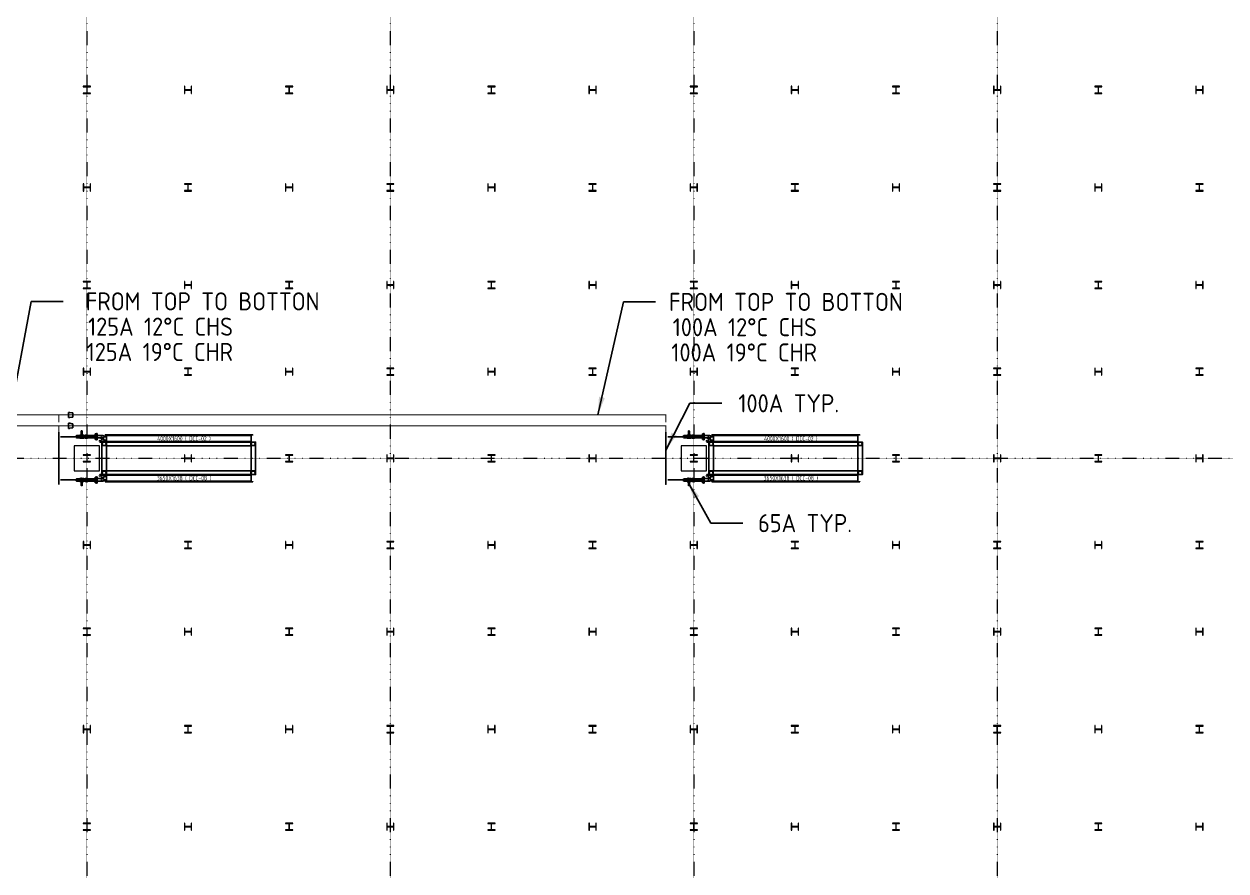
# Model space of a CAD drawing. Extents: x -32000 to 363140, y -29000 to 144266.
# Drawn here: x 66661 to 99933, y 18575 to 42024 of the extents above; entities that cross this region are included whole.
import ezdxf
from ezdxf.enums import TextEntityAlignment as Align

# ---------------------------------------------------------------- set-up
doc = ezdxf.new("R2010")
doc.units = 0
doc.header["$LTSCALE"] = 10
doc.linetypes.add('H12PL25$0$JJP_三點線', pattern=[0.9, 0.3, -0.15, 0, -0.15, 0, -0.15, 0, -0.15])
doc.linetypes.add('XFM1P20-200k$0$CENTER', pattern=[2, 1.25, -0.25, 0.25, -0.25])
for name, color, linetype in [('H12PL25$0$S-COL', 252, 'Continuous'), ('H12PL25$0$S-GRID', 252, 'Continuous'), ('XFM1P20-200k$0$$0$M-PIPE-TEXT', 3, 'Continuous'), ('XFM1P20-200k$0$$0$M-PIPE-TEXT-ARROR', 91, 'Continuous'), ('XFM1P20-200k$0$M-PIPE-CHWR20', 110, 'Continuous'), ('XFM1P20-200k$0$M-PIPE-CHWR20_CL', 111, 'XFM1P20-200k$0$CENTER'), ('XFM1P20-200k$0$M-PIPE-CHWS12', 130, 'Continuous'), ('XFM1Q20-200k$0$12P7-M-SUP-DCC-L1', 7, 'Continuous'), ('XFM1Q20-200k$0$C-CDCC', 22, 'Continuous')]:
    doc.layers.add(name, color=color, linetype=linetype)
doc.styles.add('XFM1P20-200k$0$$0$aa-txt', font='isocp.shx', dxfattribs={"bigfont": 'chineset.shx'})
doc.styles.add('XFM1Q20-200k$0$aa-txt', font='isocp.shx', dxfattribs={"bigfont": 'chineset.shx'})
doc.dimstyles.new('XFM1P20-200k$0$$0$adim-200', dxfattribs={"dimscale": 200, "dimtxt": 0.3, "dimasz": 2.5, "dimexe": 0.1, "dimexo": 0.5, "dimgap": 0.15, "dimtad": 0, "dimdec": 4, "dimzin": 3, "dimdsep": 46, "dimtxsty": 'XFM1P20-200k$0$$0$aa-txt', "dimcen": 2.5, "dimclrd": 256, "dimclre": 256, "dimclrt": 256, "dimadec": 0, "dimazin": 0, "dimtfac": 1, "dimtdec": 4, "dimtmove": 0, "dimatfit": 3, "dimfxl": 1, "dimtolj": 1, "dimtzin": 0, "dimarcsym": 0})

# ---------------------------------------------------------------- blocks, each defined once
blk = doc.blocks.new('H12PL25')
at = {"layer": 'H12PL25$0$S-COL', "lineweight": 0, "flags": 128}
for points in [[(68500, 40100), (68500, 40112), (68417, 40112, -0.41421356), (68404, 40125), (68404, 40275, -0.41421356), (68417, 40288), (68500, 40288), (68500, 40300), (68300, 40300), (68300, 40288), (68383, 40288, -0.41421356), (68396, 40275), (68396, 40125, -0.41421356), (68383, 40112), (68300, 40112), (68300, 40100)], [(71300, 40300), (71288, 40300), (71288, 40217, -0.41421356), (71275, 40204), (71125, 40204, -0.41421356), (71112, 40217), (71112, 40300), (71100, 40300), (71100, 40100), (71112, 40100), (71112, 40183, -0.41421356), (71125, 40196), (71275, 40196, -0.41421356), (71288, 40183), (71288, 40100), (71300, 40100)], [(74100, 40100), (74100, 40112), (74017, 40112, -0.41421356), (74004, 40125), (74004, 40275, -0.41421356), (74017, 40288), (74100, 40288), (74100, 40300), (73900, 40300), (73900, 40288), (73983, 40288, -0.41421356), (73996, 40275), (73996, 40125, -0.41421356), (73983, 40112), (73900, 40112), (73900, 40100)], [(76900, 40300), (76888, 40300), (76888, 40217, -0.41421356), (76875, 40204), (76725, 40204, -0.41421356), (76712, 40217), (76712, 40300), (76700, 40300), (76700, 40100), (76712, 40100), (76712, 40183, -0.41421356), (76725, 40196), (76875, 40196, -0.41421356), (76888, 40183), (76888, 40100), (76900, 40100)], [(79700, 40100), (79700, 40112), (79617, 40112, -0.41421356), (79604, 40125), (79604, 40275, -0.41421356), (79617, 40288), (79700, 40288), (79700, 40300), (79500, 40300), (79500, 40288), (79583, 40288, -0.41421356), (79596, 40275), (79596, 40125, -0.41421356), (79583, 40112), (79500, 40112), (79500, 40100)], [(82500, 40300), (82488, 40300), (82488, 40217, -0.41421356), (82475, 40204), (82325, 40204, -0.41421356), (82312, 40217), (82312, 40300), (82300, 40300), (82300, 40100), (82312, 40100), (82312, 40183, -0.41421356), (82325, 40196), (82475, 40196, -0.41421356), (82488, 40183), (82488, 40100), (82500, 40100)], [(85300, 40100), (85300, 40112), (85217, 40112, -0.41421356), (85204, 40125), (85204, 40275, -0.41421356), (85217, 40288), (85300, 40288), (85300, 40300), (85100, 40300), (85100, 40288), (85183, 40288, -0.41421356), (85196, 40275), (85196, 40125, -0.41421356), (85183, 40112), (85100, 40112), (85100, 40100)], [(88100, 40300), (88088, 40300), (88088, 40217, -0.41421356), (88075, 40204), (87925, 40204, -0.41421356), (87912, 40217), (87912, 40300), (87900, 40300), (87900, 40100), (87912, 40100), (87912, 40183, -0.41421356), (87925, 40196), (88075, 40196, -0.41421356), (88088, 40183), (88088, 40100), (88100, 40100)], [(90900, 40100), (90900, 40112), (90817, 40112, -0.41421356), (90804, 40125), (90804, 40275, -0.41421356), (90817, 40288), (90900, 40288), (90900, 40300), (90700, 40300), (90700, 40288), (90783, 40288, -0.41421356), (90796, 40275), (90796, 40125, -0.41421356), (90783, 40112), (90700, 40112), (90700, 40100)], [(93700, 40300), (93688, 40300), (93688, 40217, -0.41421356), (93675, 40204), (93525, 40204, -0.41421356), (93512, 40217), (93512, 40300), (93500, 40300), (93500, 40100), (93512, 40100), (93512, 40183, -0.41421356), (93525, 40196), (93675, 40196, -0.41421356), (93688, 40183), (93688, 40100), (93700, 40100)], [(96500, 40100), (96500, 40112), (96417, 40112, -0.41421356), (96404, 40125), (96404, 40275, -0.41421356), (96417, 40288), (96500, 40288), (96500, 40300), (96300, 40300), (96300, 40288), (96383, 40288, -0.41421356), (96396, 40275), (96396, 40125, -0.41421356), (96383, 40112), (96300, 40112), (96300, 40100)], [(99300, 40300), (99288, 40300), (99288, 40217, -0.41421356), (99275, 40204), (99125, 40204, -0.41421356), (99112, 40217), (99112, 40300), (99100, 40300), (99100, 40100), (99112, 40100), (99112, 40183, -0.41421356), (99125, 40196), (99275, 40196, -0.41421356), (99288, 40183), (99288, 40100), (99300, 40100)], [(68500, 37600), (68488, 37600), (68488, 37517, -0.41421356), (68475, 37504), (68325, 37504, -0.41421356), (68312, 37517), (68312, 37600), (68300, 37600), (68300, 37400), (68312, 37400), (68312, 37483, -0.41421356), (68325, 37496), (68475, 37496, -0.41421356), (68488, 37483), (68488, 37400), (68500, 37400)], [(71300, 37400), (71300, 37412), (71217, 37412, -0.41421356), (71204, 37425), (71204, 37575, -0.41421356), (71217, 37588), (71300, 37588), (71300, 37600), (71100, 37600), (71100, 37588), (71183, 37588, -0.41421356), (71196, 37575), (71196, 37425, -0.41421356), (71183, 37412), (71100, 37412), (71100, 37400)], [(74100, 37600), (74088, 37600), (74088, 37517, -0.41421356), (74075, 37504), (73925, 37504, -0.41421356), (73912, 37517), (73912, 37600), (73900, 37600), (73900, 37400), (73912, 37400), (73912, 37483, -0.41421356), (73925, 37496), (74075, 37496, -0.41421356), (74088, 37483), (74088, 37400), (74100, 37400)], [(76900, 37400), (76900, 37412), (76817, 37412, -0.41421356), (76804, 37425), (76804, 37575, -0.41421356), (76817, 37588), (76900, 37588), (76900, 37600), (76700, 37600), (76700, 37588), (76783, 37588, -0.41421356), (76796, 37575), (76796, 37425, -0.41421356), (76783, 37412), (76700, 37412), (76700, 37400)], [(79700, 37600), (79688, 37600), (79688, 37517, -0.41421356), (79675, 37504), (79525, 37504, -0.41421356), (79512, 37517), (79512, 37600), (79500, 37600), (79500, 37400), (79512, 37400), (79512, 37483, -0.41421356), (79525, 37496), (79675, 37496, -0.41421356), (79688, 37483), (79688, 37400), (79700, 37400)], [(82500, 37400), (82500, 37412), (82417, 37412, -0.41421356), (82404, 37425), (82404, 37575, -0.41421356), (82417, 37588), (82500, 37588), (82500, 37600), (82300, 37600), (82300, 37588), (82383, 37588, -0.41421356), (82396, 37575), (82396, 37425, -0.41421356), (82383, 37412), (82300, 37412), (82300, 37400)], [(85300, 37600), (85288, 37600), (85288, 37517, -0.41421356), (85275, 37504), (85125, 37504, -0.41421356), (85112, 37517), (85112, 37600), (85100, 37600), (85100, 37400), (85112, 37400), (85112, 37483, -0.41421356), (85125, 37496), (85275, 37496, -0.41421356), (85288, 37483), (85288, 37400), (85300, 37400)], [(88100, 37400), (88100, 37412), (88017, 37412, -0.41421356), (88004, 37425), (88004, 37575, -0.41421356), (88017, 37588), (88100, 37588), (88100, 37600), (87900, 37600), (87900, 37588), (87983, 37588, -0.41421356), (87996, 37575), (87996, 37425, -0.41421356), (87983, 37412), (87900, 37412), (87900, 37400)], [(90900, 37600), (90888, 37600), (90888, 37517, -0.41421356), (90875, 37504), (90725, 37504, -0.41421356), (90712, 37517), (90712, 37600), (90700, 37600), (90700, 37400), (90712, 37400), (90712, 37483, -0.41421356), (90725, 37496), (90875, 37496, -0.41421356), (90888, 37483), (90888, 37400), (90900, 37400)], [(93700, 37400), (93700, 37412), (93617, 37412, -0.41421356), (93604, 37425), (93604, 37575, -0.41421356), (93617, 37588), (93700, 37588), (93700, 37600), (93500, 37600), (93500, 37588), (93583, 37588, -0.41421356), (93596, 37575), (93596, 37425, -0.41421356), (93583, 37412), (93500, 37412), (93500, 37400)], [(96500, 37600), (96488, 37600), (96488, 37517, -0.41421356), (96475, 37504), (96325, 37504, -0.41421356), (96312, 37517), (96312, 37600), (96300, 37600), (96300, 37400), (96312, 37400), (96312, 37483, -0.41421356), (96325, 37496), (96475, 37496, -0.41421356), (96488, 37483), (96488, 37400), (96500, 37400)], [(99300, 37400), (99300, 37412), (99217, 37412, -0.41421356), (99204, 37425), (99204, 37575, -0.41421356), (99217, 37588), (99300, 37588), (99300, 37600), (99100, 37600), (99100, 37588), (99183, 37588, -0.41421356), (99196, 37575), (99196, 37425, -0.41421356), (99183, 37412), (99100, 37412), (99100, 37400)], [(68500, 34700), (68500, 34712), (68417, 34712, -0.41421356), (68404, 34725), (68404, 34875, -0.41421356), (68417, 34888), (68500, 34888), (68500, 34900), (68300, 34900), (68300, 34888), (68383, 34888, -0.41421356), (68396, 34875), (68396, 34725, -0.41421356), (68383, 34712), (68300, 34712), (68300, 34700)], [(71300, 34900), (71288, 34900), (71288, 34817, -0.41421356), (71275, 34804), (71125, 34804, -0.41421356), (71112, 34817), (71112, 34900), (71100, 34900), (71100, 34700), (71112, 34700), (71112, 34783, -0.41421356), (71125, 34796), (71275, 34796, -0.41421356), (71288, 34783), (71288, 34700), (71300, 34700)], [(74100, 34700), (74100, 34712), (74017, 34712, -0.41421356), (74004, 34725), (74004, 34875, -0.41421356), (74017, 34888), (74100, 34888), (74100, 34900), (73900, 34900), (73900, 34888), (73983, 34888, -0.41421356), (73996, 34875), (73996, 34725, -0.41421356), (73983, 34712), (73900, 34712), (73900, 34700)], [(76900, 34900), (76888, 34900), (76888, 34817, -0.41421356), (76875, 34804), (76725, 34804, -0.41421356), (76712, 34817), (76712, 34900), (76700, 34900), (76700, 34700), (76712, 34700), (76712, 34783, -0.41421356), (76725, 34796), (76875, 34796, -0.41421356), (76888, 34783), (76888, 34700), (76900, 34700)], [(79700, 34700), (79700, 34712), (79617, 34712, -0.41421356), (79604, 34725), (79604, 34875, -0.41421356), (79617, 34888), (79700, 34888), (79700, 34900), (79500, 34900), (79500, 34888), (79583, 34888, -0.41421356), (79596, 34875), (79596, 34725, -0.41421356), (79583, 34712), (79500, 34712), (79500, 34700)], [(82500, 34900), (82488, 34900), (82488, 34817, -0.41421356), (82475, 34804), (82325, 34804, -0.41421356), (82312, 34817), (82312, 34900), (82300, 34900), (82300, 34700), (82312, 34700), (82312, 34783, -0.41421356), (82325, 34796), (82475, 34796, -0.41421356), (82488, 34783), (82488, 34700), (82500, 34700)], [(85300, 34700), (85300, 34712), (85217, 34712, -0.41421356), (85204, 34725), (85204, 34875, -0.41421356), (85217, 34888), (85300, 34888), (85300, 34900), (85100, 34900), (85100, 34888), (85183, 34888, -0.41421356), (85196, 34875), (85196, 34725, -0.41421356), (85183, 34712), (85100, 34712), (85100, 34700)], [(88100, 34900), (88088, 34900), (88088, 34817, -0.41421356), (88075, 34804), (87925, 34804, -0.41421356), (87912, 34817), (87912, 34900), (87900, 34900), (87900, 34700), (87912, 34700), (87912, 34783, -0.41421356), (87925, 34796), (88075, 34796, -0.41421356), (88088, 34783), (88088, 34700), (88100, 34700)], [(90900, 34700), (90900, 34712), (90817, 34712, -0.41421356), (90804, 34725), (90804, 34875, -0.41421356), (90817, 34888), (90900, 34888), (90900, 34900), (90700, 34900), (90700, 34888), (90783, 34888, -0.41421356), (90796, 34875), (90796, 34725, -0.41421356), (90783, 34712), (90700, 34712), (90700, 34700)], [(93700, 34900), (93688, 34900), (93688, 34817, -0.41421356), (93675, 34804), (93525, 34804, -0.41421356), (93512, 34817), (93512, 34900), (93500, 34900), (93500, 34700), (93512, 34700), (93512, 34783, -0.41421356), (93525, 34796), (93675, 34796, -0.41421356), (93688, 34783), (93688, 34700), (93700, 34700)], [(96500, 34700), (96500, 34712), (96417, 34712, -0.41421356), (96404, 34725), (96404, 34875, -0.41421356), (96417, 34888), (96500, 34888), (96500, 34900), (96300, 34900), (96300, 34888), (96383, 34888, -0.41421356), (96396, 34875), (96396, 34725, -0.41421356), (96383, 34712), (96300, 34712), (96300, 34700)], [(99300, 34900), (99288, 34900), (99288, 34817, -0.41421356), (99275, 34804), (99125, 34804, -0.41421356), (99112, 34817), (99112, 34900), (99100, 34900), (99100, 34700), (99112, 34700), (99112, 34783, -0.41421356), (99125, 34796), (99275, 34796, -0.41421356), (99288, 34783), (99288, 34700), (99300, 34700)], [(68500, 32500), (68488, 32500), (68488, 32417, -0.41421356), (68475, 32404), (68325, 32404, -0.41421356), (68312, 32417), (68312, 32500), (68300, 32500), (68300, 32300), (68312, 32300), (68312, 32383, -0.41421356), (68325, 32396), (68475, 32396, -0.41421356), (68488, 32383), (68488, 32300), (68500, 32300)], [(71300, 32300), (71300, 32312), (71217, 32312, -0.41421356), (71204, 32325), (71204, 32475, -0.41421356), (71217, 32488), (71300, 32488), (71300, 32500), (71100, 32500), (71100, 32488), (71183, 32488, -0.41421356), (71196, 32475), (71196, 32325, -0.41421356), (71183, 32312), (71100, 32312), (71100, 32300)], [(74100, 32500), (74088, 32500), (74088, 32417, -0.41421356), (74075, 32404), (73925, 32404, -0.41421356), (73912, 32417), (73912, 32500), (73900, 32500), (73900, 32300), (73912, 32300), (73912, 32383, -0.41421356), (73925, 32396), (74075, 32396, -0.41421356), (74088, 32383), (74088, 32300), (74100, 32300)], [(76900, 32300), (76900, 32312), (76817, 32312, -0.41421356), (76804, 32325), (76804, 32475, -0.41421356), (76817, 32488), (76900, 32488), (76900, 32500), (76700, 32500), (76700, 32488), (76783, 32488, -0.41421356), (76796, 32475), (76796, 32325, -0.41421356), (76783, 32312), (76700, 32312), (76700, 32300)], [(79700, 32500), (79688, 32500), (79688, 32417, -0.41421356), (79675, 32404), (79525, 32404, -0.41421356), (79512, 32417), (79512, 32500), (79500, 32500), (79500, 32300), (79512, 32300), (79512, 32383, -0.41421356), (79525, 32396), (79675, 32396, -0.41421356), (79688, 32383), (79688, 32300), (79700, 32300)], [(82500, 32300), (82500, 32312), (82417, 32312, -0.41421356), (82404, 32325), (82404, 32475, -0.41421356), (82417, 32488), (82500, 32488), (82500, 32500), (82300, 32500), (82300, 32488), (82383, 32488, -0.41421356), (82396, 32475), (82396, 32325, -0.41421356), (82383, 32312), (82300, 32312), (82300, 32300)], [(85300, 32500), (85288, 32500), (85288, 32417, -0.41421356), (85275, 32404), (85125, 32404, -0.41421356), (85112, 32417), (85112, 32500), (85100, 32500), (85100, 32300), (85112, 32300), (85112, 32383, -0.41421356), (85125, 32396), (85275, 32396, -0.41421356), (85288, 32383), (85288, 32300), (85300, 32300)], [(88100, 32300), (88100, 32312), (88017, 32312, -0.41421356), (88004, 32325), (88004, 32475, -0.41421356), (88017, 32488), (88100, 32488), (88100, 32500), (87900, 32500), (87900, 32488), (87983, 32488, -0.41421356), (87996, 32475), (87996, 32325, -0.41421356), (87983, 32312), (87900, 32312), (87900, 32300)], [(90900, 32500), (90888, 32500), (90888, 32417, -0.41421356), (90875, 32404), (90725, 32404, -0.41421356), (90712, 32417), (90712, 32500), (90700, 32500), (90700, 32300), (90712, 32300), (90712, 32383, -0.41421356), (90725, 32396), (90875, 32396, -0.41421356), (90888, 32383), (90888, 32300), (90900, 32300)], [(93700, 32300), (93700, 32312), (93617, 32312, -0.41421356), (93604, 32325), (93604, 32475, -0.41421356), (93617, 32488), (93700, 32488), (93700, 32500), (93500, 32500), (93500, 32488), (93583, 32488, -0.41421356), (93596, 32475), (93596, 32325, -0.41421356), (93583, 32312), (93500, 32312), (93500, 32300)], [(96500, 32500), (96488, 32500), (96488, 32417, -0.41421356), (96475, 32404), (96325, 32404, -0.41421356), (96312, 32417), (96312, 32500), (96300, 32500), (96300, 32300), (96312, 32300), (96312, 32383, -0.41421356), (96325, 32396), (96475, 32396, -0.41421356), (96488, 32383), (96488, 32300), (96500, 32300)], [(99300, 32300), (99300, 32312), (99217, 32312, -0.41421356), (99204, 32325), (99204, 32475, -0.41421356), (99217, 32488), (99300, 32488), (99300, 32500), (99100, 32500), (99100, 32488), (99183, 32488, -0.41421356), (99196, 32475), (99196, 32325, -0.41421356), (99183, 32312), (99100, 32312), (99100, 32300)], [(68500, 29900), (68500, 29912), (68417, 29912, -0.41421356), (68404, 29925), (68404, 30075, -0.41421356), (68417, 30088), (68500, 30088), (68500, 30100), (68300, 30100), (68300, 30088), (68383, 30088, -0.41421356), (68396, 30075), (68396, 29925, -0.41421356), (68383, 29912), (68300, 29912), (68300, 29900)], [(71300, 30100), (71288, 30100), (71288, 30017, -0.41421356), (71275, 30004), (71125, 30004, -0.41421356), (71112, 30017), (71112, 30100), (71100, 30100), (71100, 29900), (71112, 29900), (71112, 29983, -0.41421356), (71125, 29996), (71275, 29996, -0.41421356), (71288, 29983), (71288, 29900), (71300, 29900)], [(74100, 29900), (74100, 29912), (74017, 29912, -0.41421356), (74004, 29925), (74004, 30075, -0.41421356), (74017, 30088), (74100, 30088), (74100, 30100), (73900, 30100), (73900, 30088), (73983, 30088, -0.41421356), (73996, 30075), (73996, 29925, -0.41421356), (73983, 29912), (73900, 29912), (73900, 29900)], [(76900, 30100), (76888, 30100), (76888, 30017, -0.41421356), (76875, 30004), (76725, 30004, -0.41421356), (76712, 30017), (76712, 30100), (76700, 30100), (76700, 29900), (76712, 29900), (76712, 29983, -0.41421356), (76725, 29996), (76875, 29996, -0.41421356), (76888, 29983), (76888, 29900), (76900, 29900)], [(79700, 29900), (79700, 29912), (79617, 29912, -0.41421356), (79604, 29925), (79604, 30075, -0.41421356), (79617, 30088), (79700, 30088), (79700, 30100), (79500, 30100), (79500, 30088), (79583, 30088, -0.41421356), (79596, 30075), (79596, 29925, -0.41421356), (79583, 29912), (79500, 29912), (79500, 29900)], [(82500, 30100), (82488, 30100), (82488, 30017, -0.41421356), (82475, 30004), (82325, 30004, -0.41421356), (82312, 30017), (82312, 30100), (82300, 30100), (82300, 29900), (82312, 29900), (82312, 29983, -0.41421356), (82325, 29996), (82475, 29996, -0.41421356), (82488, 29983), (82488, 29900), (82500, 29900)], [(85300, 29900), (85300, 29912), (85217, 29912, -0.41421356), (85204, 29925), (85204, 30075, -0.41421356), (85217, 30088), (85300, 30088), (85300, 30100), (85100, 30100), (85100, 30088), (85183, 30088, -0.41421356), (85196, 30075), (85196, 29925, -0.41421356), (85183, 29912), (85100, 29912), (85100, 29900)], [(88100, 30100), (88088, 30100), (88088, 30017, -0.41421356), (88075, 30004), (87925, 30004, -0.41421356), (87912, 30017), (87912, 30100), (87900, 30100), (87900, 29900), (87912, 29900), (87912, 29983, -0.41421356), (87925, 29996), (88075, 29996, -0.41421356), (88088, 29983), (88088, 29900), (88100, 29900)], [(90900, 29900), (90900, 29912), (90817, 29912, -0.41421356), (90804, 29925), (90804, 30075, -0.41421356), (90817, 30088), (90900, 30088), (90900, 30100), (90700, 30100), (90700, 30088), (90783, 30088, -0.41421356), (90796, 30075), (90796, 29925, -0.41421356), (90783, 29912), (90700, 29912), (90700, 29900)], [(93700, 30100), (93688, 30100), (93688, 30017, -0.41421356), (93675, 30004), (93525, 30004, -0.41421356), (93512, 30017), (93512, 30100), (93500, 30100), (93500, 29900), (93512, 29900), (93512, 29983, -0.41421356), (93525, 29996), (93675, 29996, -0.41421356), (93688, 29983), (93688, 29900), (93700, 29900)], [(96500, 29900), (96500, 29912), (96417, 29912, -0.41421356), (96404, 29925), (96404, 30075, -0.41421356), (96417, 30088), (96500, 30088), (96500, 30100), (96300, 30100), (96300, 30088), (96383, 30088, -0.41421356), (96396, 30075), (96396, 29925, -0.41421356), (96383, 29912), (96300, 29912), (96300, 29900)], [(99300, 30100), (99288, 30100), (99288, 30017, -0.41421356), (99275, 30004), (99125, 30004, -0.41421356), (99112, 30017), (99112, 30100), (99100, 30100), (99100, 29900), (99112, 29900), (99112, 29983, -0.41421356), (99125, 29996), (99275, 29996, -0.41421356), (99288, 29983), (99288, 29900), (99300, 29900)], [(68500, 27700), (68488, 27700), (68488, 27617, -0.41421356), (68475, 27604), (68325, 27604, -0.41421356), (68312, 27617), (68312, 27700), (68300, 27700), (68300, 27500), (68312, 27500), (68312, 27583, -0.41421356), (68325, 27596), (68475, 27596, -0.41421356), (68488, 27583), (68488, 27500), (68500, 27500)], [(71300, 27500), (71300, 27512), (71217, 27512, -0.41421356), (71204, 27525), (71204, 27675, -0.41421356), (71217, 27688), (71300, 27688), (71300, 27700), (71100, 27700), (71100, 27688), (71183, 27688, -0.41421356), (71196, 27675), (71196, 27525, -0.41421356), (71183, 27512), (71100, 27512), (71100, 27500)], [(74100, 27700), (74088, 27700), (74088, 27617, -0.41421356), (74075, 27604), (73925, 27604, -0.41421356), (73912, 27617), (73912, 27700), (73900, 27700), (73900, 27500), (73912, 27500), (73912, 27583, -0.41421356), (73925, 27596), (74075, 27596, -0.41421356), (74088, 27583), (74088, 27500), (74100, 27500)], [(76900, 27500), (76900, 27512), (76817, 27512, -0.41421356), (76804, 27525), (76804, 27675, -0.41421356), (76817, 27688), (76900, 27688), (76900, 27700), (76700, 27700), (76700, 27688), (76783, 27688, -0.41421356), (76796, 27675), (76796, 27525, -0.41421356), (76783, 27512), (76700, 27512), (76700, 27500)], [(79700, 27700), (79688, 27700), (79688, 27617, -0.41421356), (79675, 27604), (79525, 27604, -0.41421356), (79512, 27617), (79512, 27700), (79500, 27700), (79500, 27500), (79512, 27500), (79512, 27583, -0.41421356), (79525, 27596), (79675, 27596, -0.41421356), (79688, 27583), (79688, 27500), (79700, 27500)], [(82500, 27500), (82500, 27512), (82417, 27512, -0.41421356), (82404, 27525), (82404, 27675, -0.41421356), (82417, 27688), (82500, 27688), (82500, 27700), (82300, 27700), (82300, 27688), (82383, 27688, -0.41421356), (82396, 27675), (82396, 27525, -0.41421356), (82383, 27512), (82300, 27512), (82300, 27500)], [(85300, 27700), (85288, 27700), (85288, 27617, -0.41421356), (85275, 27604), (85125, 27604, -0.41421356), (85112, 27617), (85112, 27700), (85100, 27700), (85100, 27500), (85112, 27500), (85112, 27583, -0.41421356), (85125, 27596), (85275, 27596, -0.41421356), (85288, 27583), (85288, 27500), (85300, 27500)], [(88100, 27500), (88100, 27512), (88017, 27512, -0.41421356), (88004, 27525), (88004, 27675, -0.41421356), (88017, 27688), (88100, 27688), (88100, 27700), (87900, 27700), (87900, 27688), (87983, 27688, -0.41421356), (87996, 27675), (87996, 27525, -0.41421356), (87983, 27512), (87900, 27512), (87900, 27500)], [(90900, 27700), (90888, 27700), (90888, 27617, -0.41421356), (90875, 27604), (90725, 27604, -0.41421356), (90712, 27617), (90712, 27700), (90700, 27700), (90700, 27500), (90712, 27500), (90712, 27583, -0.41421356), (90725, 27596), (90875, 27596, -0.41421356), (90888, 27583), (90888, 27500), (90900, 27500)], [(93700, 27500), (93700, 27512), (93617, 27512, -0.41421356), (93604, 27525), (93604, 27675, -0.41421356), (93617, 27688), (93700, 27688), (93700, 27700), (93500, 27700), (93500, 27688), (93583, 27688, -0.41421356), (93596, 27675), (93596, 27525, -0.41421356), (93583, 27512), (93500, 27512), (93500, 27500)], [(96500, 27700), (96488, 27700), (96488, 27617, -0.41421356), (96475, 27604), (96325, 27604, -0.41421356), (96312, 27617), (96312, 27700), (96300, 27700), (96300, 27500), (96312, 27500), (96312, 27583, -0.41421356), (96325, 27596), (96475, 27596, -0.41421356), (96488, 27583), (96488, 27500), (96500, 27500)], [(99300, 27500), (99300, 27512), (99217, 27512, -0.41421356), (99204, 27525), (99204, 27675, -0.41421356), (99217, 27688), (99300, 27688), (99300, 27700), (99100, 27700), (99100, 27688), (99183, 27688, -0.41421356), (99196, 27675), (99196, 27525, -0.41421356), (99183, 27512), (99100, 27512), (99100, 27500)], [(68500, 25100), (68500, 25112), (68417, 25112, -0.41421356), (68404, 25125), (68404, 25275, -0.41421356), (68417, 25288), (68500, 25288), (68500, 25300), (68300, 25300), (68300, 25288), (68383, 25288, -0.41421356), (68396, 25275), (68396, 25125, -0.41421356), (68383, 25112), (68300, 25112), (68300, 25100)], [(71300, 25300), (71288, 25300), (71288, 25217, -0.41421356), (71275, 25204), (71125, 25204, -0.41421356), (71112, 25217), (71112, 25300), (71100, 25300), (71100, 25100), (71112, 25100), (71112, 25183, -0.41421356), (71125, 25196), (71275, 25196, -0.41421356), (71288, 25183), (71288, 25100), (71300, 25100)], [(74100, 25100), (74100, 25112), (74017, 25112, -0.41421356), (74004, 25125), (74004, 25275, -0.41421356), (74017, 25288), (74100, 25288), (74100, 25300), (73900, 25300), (73900, 25288), (73983, 25288, -0.41421356), (73996, 25275), (73996, 25125, -0.41421356), (73983, 25112), (73900, 25112), (73900, 25100)], [(76900, 25300), (76888, 25300), (76888, 25217, -0.41421356), (76875, 25204), (76725, 25204, -0.41421356), (76712, 25217), (76712, 25300), (76700, 25300), (76700, 25100), (76712, 25100), (76712, 25183, -0.41421356), (76725, 25196), (76875, 25196, -0.41421356), (76888, 25183), (76888, 25100), (76900, 25100)], [(79700, 25100), (79700, 25112), (79617, 25112, -0.41421356), (79604, 25125), (79604, 25275, -0.41421356), (79617, 25288), (79700, 25288), (79700, 25300), (79500, 25300), (79500, 25288), (79583, 25288, -0.41421356), (79596, 25275), (79596, 25125, -0.41421356), (79583, 25112), (79500, 25112), (79500, 25100)], [(82500, 25300), (82488, 25300), (82488, 25217, -0.41421356), (82475, 25204), (82325, 25204, -0.41421356), (82312, 25217), (82312, 25300), (82300, 25300), (82300, 25100), (82312, 25100), (82312, 25183, -0.41421356), (82325, 25196), (82475, 25196, -0.41421356), (82488, 25183), (82488, 25100), (82500, 25100)], [(85300, 25100), (85300, 25112), (85217, 25112, -0.41421356), (85204, 25125), (85204, 25275, -0.41421356), (85217, 25288), (85300, 25288), (85300, 25300), (85100, 25300), (85100, 25288), (85183, 25288, -0.41421356), (85196, 25275), (85196, 25125, -0.41421356), (85183, 25112), (85100, 25112), (85100, 25100)], [(88100, 25300), (88088, 25300), (88088, 25217, -0.41421356), (88075, 25204), (87925, 25204, -0.41421356), (87912, 25217), (87912, 25300), (87900, 25300), (87900, 25100), (87912, 25100), (87912, 25183, -0.41421356), (87925, 25196), (88075, 25196, -0.41421356), (88088, 25183), (88088, 25100), (88100, 25100)], [(90900, 25100), (90900, 25112), (90817, 25112, -0.41421356), (90804, 25125), (90804, 25275, -0.41421356), (90817, 25288), (90900, 25288), (90900, 25300), (90700, 25300), (90700, 25288), (90783, 25288, -0.41421356), (90796, 25275), (90796, 25125, -0.41421356), (90783, 25112), (90700, 25112), (90700, 25100)], [(93700, 25300), (93688, 25300), (93688, 25217, -0.41421356), (93675, 25204), (93525, 25204, -0.41421356), (93512, 25217), (93512, 25300), (93500, 25300), (93500, 25100), (93512, 25100), (93512, 25183, -0.41421356), (93525, 25196), (93675, 25196, -0.41421356), (93688, 25183), (93688, 25100), (93700, 25100)], [(96500, 25100), (96500, 25112), (96417, 25112, -0.41421356), (96404, 25125), (96404, 25275, -0.41421356), (96417, 25288), (96500, 25288), (96500, 25300), (96300, 25300), (96300, 25288), (96383, 25288, -0.41421356), (96396, 25275), (96396, 25125, -0.41421356), (96383, 25112), (96300, 25112), (96300, 25100)], [(99300, 25300), (99288, 25300), (99288, 25217, -0.41421356), (99275, 25204), (99125, 25204, -0.41421356), (99112, 25217), (99112, 25300), (99100, 25300), (99100, 25100), (99112, 25100), (99112, 25183, -0.41421356), (99125, 25196), (99275, 25196, -0.41421356), (99288, 25183), (99288, 25100), (99300, 25100)], [(68500, 22600), (68488, 22600), (68488, 22517, -0.41421356), (68475, 22504), (68325, 22504, -0.41421356), (68312, 22517), (68312, 22600), (68300, 22600), (68300, 22400), (68312, 22400), (68312, 22483, -0.41421356), (68325, 22496), (68475, 22496, -0.41421356), (68488, 22483), (68488, 22400), (68500, 22400)], [(71300, 22400), (71300, 22412), (71217, 22412, -0.41421356), (71204, 22425), (71204, 22575, -0.41421356), (71217, 22588), (71300, 22588), (71300, 22600), (71100, 22600), (71100, 22588), (71183, 22588, -0.41421356), (71196, 22575), (71196, 22425, -0.41421356), (71183, 22412), (71100, 22412), (71100, 22400)], [(74100, 22600), (74088, 22600), (74088, 22517, -0.41421356), (74075, 22504), (73925, 22504, -0.41421356), (73912, 22517), (73912, 22600), (73900, 22600), (73900, 22400), (73912, 22400), (73912, 22483, -0.41421356), (73925, 22496), (74075, 22496, -0.41421356), (74088, 22483), (74088, 22400), (74100, 22400)], [(76900, 22400), (76900, 22412), (76817, 22412, -0.41421356), (76804, 22425), (76804, 22575, -0.41421356), (76817, 22588), (76900, 22588), (76900, 22600), (76700, 22600), (76700, 22588), (76783, 22588, -0.41421356), (76796, 22575), (76796, 22425, -0.41421356), (76783, 22412), (76700, 22412), (76700, 22400)], [(79700, 22600), (79688, 22600), (79688, 22517, -0.41421356), (79675, 22504), (79525, 22504, -0.41421356), (79512, 22517), (79512, 22600), (79500, 22600), (79500, 22400), (79512, 22400), (79512, 22483, -0.41421356), (79525, 22496), (79675, 22496, -0.41421356), (79688, 22483), (79688, 22400), (79700, 22400)], [(82500, 22400), (82500, 22412), (82417, 22412, -0.41421356), (82404, 22425), (82404, 22575, -0.41421356), (82417, 22588), (82500, 22588), (82500, 22600), (82300, 22600), (82300, 22588), (82383, 22588, -0.41421356), (82396, 22575), (82396, 22425, -0.41421356), (82383, 22412), (82300, 22412), (82300, 22400)], [(85300, 22600), (85288, 22600), (85288, 22517, -0.41421356), (85275, 22504), (85125, 22504, -0.41421356), (85112, 22517), (85112, 22600), (85100, 22600), (85100, 22400), (85112, 22400), (85112, 22483, -0.41421356), (85125, 22496), (85275, 22496, -0.41421356), (85288, 22483), (85288, 22400), (85300, 22400)], [(88100, 22400), (88100, 22412), (88017, 22412, -0.41421356), (88004, 22425), (88004, 22575, -0.41421356), (88017, 22588), (88100, 22588), (88100, 22600), (87900, 22600), (87900, 22588), (87983, 22588, -0.41421356), (87996, 22575), (87996, 22425, -0.41421356), (87983, 22412), (87900, 22412), (87900, 22400)], [(90900, 22600), (90888, 22600), (90888, 22517, -0.41421356), (90875, 22504), (90725, 22504, -0.41421356), (90712, 22517), (90712, 22600), (90700, 22600), (90700, 22400), (90712, 22400), (90712, 22483, -0.41421356), (90725, 22496), (90875, 22496, -0.41421356), (90888, 22483), (90888, 22400), (90900, 22400)], [(93700, 22400), (93700, 22412), (93617, 22412, -0.41421356), (93604, 22425), (93604, 22575, -0.41421356), (93617, 22588), (93700, 22588), (93700, 22600), (93500, 22600), (93500, 22588), (93583, 22588, -0.41421356), (93596, 22575), (93596, 22425, -0.41421356), (93583, 22412), (93500, 22412), (93500, 22400)], [(96500, 22600), (96488, 22600), (96488, 22517, -0.41421356), (96475, 22504), (96325, 22504, -0.41421356), (96312, 22517), (96312, 22600), (96300, 22600), (96300, 22400), (96312, 22400), (96312, 22483, -0.41421356), (96325, 22496), (96475, 22496, -0.41421356), (96488, 22483), (96488, 22400), (96500, 22400)], [(99300, 22400), (99300, 22412), (99217, 22412, -0.41421356), (99204, 22425), (99204, 22575, -0.41421356), (99217, 22588), (99300, 22588), (99300, 22600), (99100, 22600), (99100, 22588), (99183, 22588, -0.41421356), (99196, 22575), (99196, 22425, -0.41421356), (99183, 22412), (99100, 22412), (99100, 22400)], [(68500, 19700), (68500, 19712), (68417, 19712, -0.41421356), (68404, 19725), (68404, 19875, -0.41421356), (68417, 19888), (68500, 19888), (68500, 19900), (68300, 19900), (68300, 19888), (68383, 19888, -0.41421356), (68396, 19875), (68396, 19725, -0.41421356), (68383, 19712), (68300, 19712), (68300, 19700)], [(71300, 19900), (71288, 19900), (71288, 19817, -0.41421356), (71275, 19804), (71125, 19804, -0.41421356), (71112, 19817), (71112, 19900), (71100, 19900), (71100, 19700), (71112, 19700), (71112, 19783, -0.41421356), (71125, 19796), (71275, 19796, -0.41421356), (71288, 19783), (71288, 19700), (71300, 19700)], [(74100, 19700), (74100, 19712), (74017, 19712, -0.41421356), (74004, 19725), (74004, 19875, -0.41421356), (74017, 19888), (74100, 19888), (74100, 19900), (73900, 19900), (73900, 19888), (73983, 19888, -0.41421356), (73996, 19875), (73996, 19725, -0.41421356), (73983, 19712), (73900, 19712), (73900, 19700)], [(76900, 19900), (76888, 19900), (76888, 19817, -0.41421356), (76875, 19804), (76725, 19804, -0.41421356), (76712, 19817), (76712, 19900), (76700, 19900), (76700, 19700), (76712, 19700), (76712, 19783, -0.41421356), (76725, 19796), (76875, 19796, -0.41421356), (76888, 19783), (76888, 19700), (76900, 19700)], [(79700, 19700), (79700, 19712), (79617, 19712, -0.41421356), (79604, 19725), (79604, 19875, -0.41421356), (79617, 19888), (79700, 19888), (79700, 19900), (79500, 19900), (79500, 19888), (79583, 19888, -0.41421356), (79596, 19875), (79596, 19725, -0.41421356), (79583, 19712), (79500, 19712), (79500, 19700)], [(82500, 19900), (82488, 19900), (82488, 19817, -0.41421356), (82475, 19804), (82325, 19804, -0.41421356), (82312, 19817), (82312, 19900), (82300, 19900), (82300, 19700), (82312, 19700), (82312, 19783, -0.41421356), (82325, 19796), (82475, 19796, -0.41421356), (82488, 19783), (82488, 19700), (82500, 19700)], [(85300, 19700), (85300, 19712), (85217, 19712, -0.41421356), (85204, 19725), (85204, 19875, -0.41421356), (85217, 19888), (85300, 19888), (85300, 19900), (85100, 19900), (85100, 19888), (85183, 19888, -0.41421356), (85196, 19875), (85196, 19725, -0.41421356), (85183, 19712), (85100, 19712), (85100, 19700)], [(88100, 19900), (88088, 19900), (88088, 19817, -0.41421356), (88075, 19804), (87925, 19804, -0.41421356), (87912, 19817), (87912, 19900), (87900, 19900), (87900, 19700), (87912, 19700), (87912, 19783, -0.41421356), (87925, 19796), (88075, 19796, -0.41421356), (88088, 19783), (88088, 19700), (88100, 19700)], [(90900, 19700), (90900, 19712), (90817, 19712, -0.41421356), (90804, 19725), (90804, 19875, -0.41421356), (90817, 19888), (90900, 19888), (90900, 19900), (90700, 19900), (90700, 19888), (90783, 19888, -0.41421356), (90796, 19875), (90796, 19725, -0.41421356), (90783, 19712), (90700, 19712), (90700, 19700)], [(93700, 19900), (93688, 19900), (93688, 19817, -0.41421356), (93675, 19804), (93525, 19804, -0.41421356), (93512, 19817), (93512, 19900), (93500, 19900), (93500, 19700), (93512, 19700), (93512, 19783, -0.41421356), (93525, 19796), (93675, 19796, -0.41421356), (93688, 19783), (93688, 19700), (93700, 19700)], [(96500, 19700), (96500, 19712), (96417, 19712, -0.41421356), (96404, 19725), (96404, 19875, -0.41421356), (96417, 19888), (96500, 19888), (96500, 19900), (96300, 19900), (96300, 19888), (96383, 19888, -0.41421356), (96396, 19875), (96396, 19725, -0.41421356), (96383, 19712), (96300, 19712), (96300, 19700)], [(99300, 19900), (99288, 19900), (99288, 19817, -0.41421356), (99275, 19804), (99125, 19804, -0.41421356), (99112, 19817), (99112, 19900), (99100, 19900), (99100, 19700), (99112, 19700), (99112, 19783, -0.41421356), (99125, 19796), (99275, 19796, -0.41421356), (99288, 19783), (99288, 19700), (99300, 19700)]]:
    blk.add_lwpolyline(points, format="xyb", close=True, dxfattribs=at)
for points in [[(68050, 29650), (68750, 29650), (68750, 30350), (68050, 30350)], [(84850, 29650), (85550, 29650), (85550, 30350), (84850, 30350)]]:
    blk.add_lwpolyline(points, close=True, dxfattribs=at)
at = {"layer": 'H12PL25$0$S-GRID', "linetype": 'H12PL25$0$JJP_三點線', "lineweight": 0}
for p, q in [((68400, 128250), (68400, -28000)), ((76800, 128250), (76800, -28000)), ((85200, 128250), (85200, -28000)), ((93600, 128250), (93600, -28000)), ((-29000, 30000), (289600, 30000))]:
    blk.add_line(p, q, dxfattribs=at)
blk = doc.blocks.new('XFM1Q20-200k$0$A$C858cf4fa')
at = {"layer": 'XFM1Q20-200k$0$C-CDCC'}
for p, q in [((-149, 62), (-149, 237)), ((-131, 237), (-149, 237)), ((-131, 62), (-149, 62)), ((-131, 62), (-131, 237)), ((22, 186), (-131, 186)), ((20, 113), (-131, 113)), ((11, 16), (-87, 42)), ((31, 86), (-68, 113)), ((-55, 0), (-55, 10)), ((4176, 0), (-55, 0)), ((59, 155), (125, 155)), ((59, 143), (125, 143)), ((59, 57), (125, 57)), ((59, 45), (125, 45)), ((85, 200), (85, 190)), ((4176, 200), (85, 200)), ((125, 200), (125, 0)), ((4126, 180), (125, 180)), ((4126, 20), (125, 20)), ((4126, 200), (4126, 0)), ((4126, 200), (4126, 0)), ((4126, 36), (4126, 164)), ((4176, 190), (4176, 200)), ((4176, 10), (4176, 0))]:
    blk.add_line(p, q, dxfattribs=at)
for centre in [(22, 149), (22, 51)]:
    blk.add_circle(centre, 36.5, dxfattribs=at)
at = {"layer": 'XFM1Q20-200k$0$C-CDCC', "style": 'XFM1Q20-200k$0$aa-txt', "width": 0.8}
blk.add_text('4000X1600 ( DCC-02 )', height=125, dxfattribs=at).set_placement((2270, 96), align=Align.MIDDLE)
blk = doc.blocks.new('XFM1Q20-200k$0$A$Cb56c667e')
at = {"layer": 'XFM1Q20-200k$0$12P7-M-SUP-DCC-L1'}
for points in [[(46, 135), (0, 116), (47, 0), (93, 19), (86, 37), (83, 36), (89, 20), (49, 4), (4, 114), (45, 130), (51, 115), (54, 116)], [(46, 135), (93, 153), (140, 37), (93, 19), (86, 37), (89, 38), (95, 23), (135, 39), (91, 149), (51, 133), (57, 117), (54, 116)]]:
    blk.add_lwpolyline(points, close=True, dxfattribs=at)
blk = doc.blocks.new('XFM1Q20-200k$0$A$Cc676ecaf')
at = {"layer": 'XFM1Q20-200k$0$12P7-M-SUP-DCC-L1'}
for p, q in [((231340, 29650), (227339, 29650)), ((231340, 29550), (227339, 29550))]:
    blk.add_line(p, q, dxfattribs=at)
at = {"layer": 'XFM1Q20-200k$0$C-CDCC'}
for p, q in [((227065, 29488), (227065, 29313)), ((227083, 29488), (227065, 29488)), ((227083, 29313), (227065, 29313)), ((227083, 29488), (227083, 29313)), ((227234, 29437), (227083, 29437)), ((227236, 29364), (227083, 29364)), ((227225, 29534), (227127, 29508)), ((227245, 29464), (227146, 29437)), ((227159, 29550), (227159, 29540)), ((231390, 29550), (227159, 29550)), ((227273, 29505), (227339, 29505)), ((227273, 29493), (227339, 29493)), ((227273, 29407), (227339, 29407)), ((227273, 29395), (227339, 29395)), ((227299, 29350), (227299, 29360)), ((231390, 29350), (227299, 29350)), ((227339, 29350), (227339, 29550)), ((231340, 29530), (227339, 29530)), ((231340, 29370), (227339, 29370)), ((231340, 29350), (231340, 29550)), ((231340, 29350), (231340, 29550)), ((231340, 29514), (231340, 29386)), ((231390, 29540), (231390, 29550)), ((231390, 29360), (231390, 29350))]:
    blk.add_line(p, q, dxfattribs=at)
for centre in [(227236, 29499), (227236, 29401)]:
    blk.add_circle(centre, 36.5, dxfattribs=at)
at = {"xscale": -0.9999999999999999, "rotation": 112.0000000000001}
for p in [(227321, 29693), (231447, 29693)]:
    blk.add_blockref('XFM1Q20-200k$0$A$Cb56c667e', p, dxfattribs=at)
at = {"layer": 'XFM1Q20-200k$0$C-CDCC', "style": 'XFM1Q20-200k$0$aa-txt', "width": 0.8}
blk.add_text('3650X1638 ( DCC-08 )', height=125, dxfattribs=at).set_placement((229484, 29454), align=Align.MIDDLE)
blk = doc.blocks.new('XFM1Q20-200k')
at = {"layer": 'XFM1Q20-200k$0$12P7-M-SUP-DCC-L1'}
for p, q in [((68818, 29650), (68818, 30350)), ((72944, 30450), (68943, 30450)), ((68943, 29650), (68943, 30350)), ((72944, 30350), (68943, 30350)), ((72944, 29650), (72944, 30350)), ((73069, 29650), (73069, 30350)), ((85618, 29650), (85618, 30350)), ((89744, 30450), (85743, 30450)), ((85743, 29650), (85743, 30350)), ((89744, 30350), (85743, 30350)), ((89744, 29650), (89744, 30350)), ((89869, 29650), (89869, 30350))]:
    blk.add_line(p, q, dxfattribs=at)
for name, p in [('XFM1Q20-200k$0$A$C858cf4fa', (68818, 30450)), ('XFM1Q20-200k$0$A$C858cf4fa', (85618, 30450)), ('XFM1Q20-200k$0$A$Cc676ecaf', (-158396, 0)), ('XFM1Q20-200k$0$A$Cc676ecaf', (-141596, 0))]:
    blk.add_blockref(name, p)
at = {"rotation": 68.000000000014}
for p in [(68925, 30307), (73051, 30307), (85725, 30307), (89851, 30307)]:
    blk.add_blockref('XFM1Q20-200k$0$A$Cb56c667e', p, dxfattribs=at)
blk = doc.blocks.new('XFM1P20-200k$0$0BV-50')
for p, q in [((0, -3.1), (0, 2.9)), ((0.3, 3.9), (1.8, 3.9)), ((0.3, 2), (1.8, 2)), ((3.3, 3.7), (2, 3.7)), ((2, -3.9), (2, 3.7)), ((3.4, -4.4), (3.4, 4.1)), ((7.1, 4.2), (3.5, 4.2)), ((5, -2.8), (5, 1.9)), ((7, 2.4), (5.4, 2.4)), ((7.1, 2.4), (7.1, 4.3)), ((8.9, 4.4), (7.2, 4.4)), ((7.4, -2.8), (7.4, 1.9)), ((9, -4.6), (9, 4.3)), ((9.4, 4.4), (9.1, 4.4)), ((9.5, -4.6), (9.5, 4.3)), ((11.3, 3.9), (9.5, 3.9)), ((11.3, 2), (9.5, 2)), ((11.5, -3.1), (11.5, 2.9)), ((0.3, -2.2), (1.8, -2.2)), ((0.3, -4.1), (1.8, -4.1)), ((3.3, -3.9), (2, -3.9)), ((4.8, -4.5), (3.5, -4.5)), ((7.6, -5.4), (4.8, -5.4)), ((8.9, -4.7), (7.6, -4.7)), ((9.4, -4.7), (9.1, -4.7)), ((11.3, -2.2), (9.5, -2.2)), ((11.3, -4.1), (9.5, -4.1))]:
    blk.add_line(p, q)
blk.add_lwpolyline([(6.2, -1.1), (5.3, -0.6), (5.3, 0.4), (6.2, 0.9), (7.1, 0.4), (7.1, -0.6)], close=True)
blk.add_lwpolyline([(5.3, -15.9), (7.1, -15.9, 0.414214), (7.6, -15.5), (7.6, -2.8), (4.8, -2.8), (4.8, -15.5, 0.414214)], format="xyb", close=True)
blk.add_circle((6.2, -0.1), 0.537)
for centre, radius, start, end in [((1.7, 2.9), 1.72, 146.6015, 213.3985), ((7.7, -0.1), 7.74, 164.4227, 195.5773), ((0.3, 2.9), 1.72, 326.6015, 33.3985), ((2.1, 4.1), 0.453, 225.3999, 260.4412), ((-5.7, -0.1), 7.74, 344.4227, 15.5773), ((3.3, 3.8), 0.0945, 270, 0), ((3.5, 4.1), 0.0945, 90, 180), ((6.2, -0.1), 1.96, 128.7372, 231.2628), ((5.4, 1.9), 0.459, 90, 180), ((7, 1.9), 0.459, 0, 90), ((7.2, 4.3), 0.0945, 90, 180), ((6.2, -0.1), 1.96, 308.7372, 51.2628), ((8.9, 4.3), 0.0945, 0, 90), ((9.1, 4.3), 0.0945, 90, 180), ((9.4, 4.3), 0.0945, 0, 90), ((9.8, 2.9), 1.72, 326.6015, 33.3985), ((3.8, -0.1), 7.74, 344.4227, 15.5773), ((1.7, -3.1), 1.72, 146.6015, 213.3985), ((0.3, -3.1), 1.72, 326.6015, 33.3985), ((2.1, -4.3), 0.453, 99.5588, 134.6001), ((3.3, -4), 0.0945, 0, 90), ((3.5, -4.4), 0.0945, 180, 270), ((8.9, -4.6), 0.0945, 270, 0), ((9.1, -4.6), 0.0945, 180, 270), ((9.4, -4.6), 0.0945, 270, 0), ((9.8, -3.1), 1.72, 326.6015, 33.3985)]:
    blk.add_arc(centre, radius, start, end)
blk = doc.blocks.new('XFM1P20-200k$0$005')
h = blk.add_hatch()
h.set_pattern_fill('AR-HBONE', color=256, scale=0.430893, angle=360, style=0)
h.set_pattern_definition([(135, (-2258.2576, -4619.8331), (-8e-16, 2.4374981), [5.1707143, -1.7235714]), (45, (-2259.4764, -4618.6144), (-8e-16, 2.4374981), [5.1707143, -1.7235714])])
h.paths.add_polyline_path([(21.88125, -3.01625), (21.88125, 3.01625), (5.88125, 3.01625), (5.88125, -3.01625)])
edge = h.paths.add_edge_path(flags=17)
edge.add_line((21.88125, 3.01625), (21.88125, -3.01625))
for p, q in [((5.88125, 3.31625), (3, 3.31625)), ((5.88125, 3.31625), (5.88125, -3.31625)), ((21.88125, 3.01625), (5.88125, 3.01625)), ((5.88125, 3.01625), (5.88125, -3.01625)), ((21.88125, 3.31625), (24.7625, 3.31625)), ((21.88125, 3.31625), (21.88125, -3.31625)), ((21.88125, 3.01625), (21.88125, -3.01625)), ((21.88125, -3.01625), (21.88125, 3.01625)), ((28.2625, 3.31625), (24.7625, 3.31625)), ((28.2625, 3.31625), (28.2625, -3.31625)), ((5.88125, -3.31625), (3, -3.31625)), ((21.88125, -3.01625), (5.88125, -3.01625)), ((21.88125, -3.31625), (28.2625, -3.31625)), ((28.2625, -3.31625), (25.38125, -3.31625))]:
    blk.add_line(p, q)
for points in [[(0, -7.6), (0, 7.6), (2.38125, 7.6), (2.38125, -7.6), (0, -7.6)], [(2.38125, 3.8975), (3, 3.8975), (3, -3.8975), (2.38125, -3.8975)]]:
    blk.add_lwpolyline(points)
blk = doc.blocks.new('XFM1P20-200k$0$R5-4')
for p, q in [((-5.7, 0), (-5.7, -1.6)), ((-5.7, 0), (5.7, 0)), ((-7.1, -12.7), (-7.1, -10.4)), ((7.1, -12.7), (-7.1, -12.7)), ((-5.9, -3.6), (-6.9, -8.5)), ((5.7, 0), (5.7, -1.6)), ((5.9, -3.6), (6.9, -8.5)), ((7.1, -12.7), (7.1, -10.4))]:
    blk.add_line(p, q)
for centre, start, end in [((2.9, -10.4), 168.8131, 180), ((-15.7, -1.6), 348.8131, 0), ((15.7, -1.6), 180, 191.1869), ((-2.9, -10.4), 0, 11.1869)]:
    blk.add_arc(centre, 10, start, end)
blk = doc.blocks.new('XFM1P20-200k')
at = {"layer": 'XFM1P20-200k$0$M-PIPE-CHWR20'}
for p, q in [((67627, 29274), (67627, 30726)), ((68124, 30629, 0), (68203, 30629, 0)), ((68349, 30629), (68319, 30629, 0)), ((84935, 30629, 0), (85014, 30629, 0)), ((85159, 30629), (85129, 30629, 0)), ((68101, 30599, 0), (67673, 30599)), ((68101, 30599, 0), (68629, 30599, 0)), ((68124, 30569, 0), (68203, 30569, 0)), ((68349, 30569), (68319, 30569, 0)), ((84911, 30599, 0), (84484, 30599)), ((84911, 30599, 0), (85439, 30599, 0)), ((84935, 30569, 0), (85014, 30569, 0)), ((85159, 30569), (85129, 30569, 0)), ((68101, 29401, 0), (67673, 29401)), ((68101, 29401, 0), (68629, 29401, 0)), ((68124, 29431, 0), (68203, 29431, 0)), ((68124, 29371, 0), (68203, 29371, 0)), ((68349, 29431), (68319, 29431, 0)), ((68349, 29371), (68319, 29371, 0)), ((84911, 29401, 0), (84484, 29401)), ((84911, 29401, 0), (85439, 29401, 0)), ((84935, 29431, 0), (85014, 29431, 0)), ((84935, 29371, 0), (85014, 29371, 0)), ((85159, 29431), (85129, 29431, 0)), ((85159, 29371), (85129, 29371, 0))]:
    blk.add_line(p, q, dxfattribs=at)
at = {"layer": 'XFM1P20-200k$0$M-PIPE-CHWR20', "const_width": 30}
for points in [[(33065, 30900), (84427, 30900), (84427, 29258)], [(67627, 29274), (67627, 30900)]]:
    blk.add_lwpolyline(points, dxfattribs=at)
at = {"layer": 'XFM1P20-200k$0$M-PIPE-CHWR20', "elevation": 0}
for points in [[(68401, 30638), (68349, 30638), (68349, 30560), (68401, 30560)], [(68395, 30638), (68401, 30638), (68401, 30560), (68395, 30560)], [(85212, 30638), (85159, 30638), (85159, 30560), (85212, 30560)], [(85205, 30638), (85212, 30638), (85212, 30560), (85205, 30560)], [(68401, 29440), (68349, 29440), (68349, 29362), (68401, 29362)], [(68395, 29440), (68401, 29440), (68401, 29362), (68395, 29362)], [(85212, 29440), (85159, 29440), (85159, 29362), (85212, 29362)], [(85205, 29440), (85212, 29440), (85212, 29362), (85205, 29362)]]:
    blk.add_lwpolyline(points, dxfattribs=at)
at = {"layer": 'XFM1P20-200k$0$M-PIPE-CHWR20', "extrusion": (0, 0, -1)}
for centre in [(68124, 30599, 0), (84935, 30599, 0), (68124, 29401, 0), (84935, 29401, 0)]:
    blk.add_ellipse(centre, major_axis=(0, 30.2), ratio=0.77704, start_param=3.141593, end_param=6.283185, dxfattribs=at)
at = {"layer": 'XFM1P20-200k$0$M-PIPE-CHWR20_CL', "linetype": 'XFM1P20-200k$0$CENTER'}
blk.add_line((84427, 29274), (84427, 30726), dxfattribs=at)
at = {"layer": 'XFM1P20-200k$0$M-PIPE-CHWS12', "const_width": 30}
for points in [[(84427, 30993), (84427, 31202), (33422, 31202)], [(67627, 31001), (67627, 31202)]]:
    blk.add_lwpolyline(points, dxfattribs=at)
at = {"layer": 'XFM1P20-200k$0$M-PIPE-CHWR20'}
for name, p, xscale, yscale, zscale, rotation in [('XFM1P20-200k$0$R5-4', (68016, 30900), -10.00000000000002, 10.00000000000002, 10.00000000000002, 270), ('XFM1P20-200k$0$0BV-50', (68319, 30598, 0), 10, 10, 10, 180), ('XFM1P20-200k$0$005', (68656, 30599), 10, 10, 10, 180), ('XFM1P20-200k$0$0BV-50', (85129, 30598, 0), 10, 10, 10, 180), ('XFM1P20-200k$0$005', (85467, 30599), 10, 10, 10, 180), ('XFM1P20-200k$0$005', (68656, 29401), 10, 10, 10, 180), ('XFM1P20-200k$0$005', (85467, 29401), 10, 10, 10, 180)]:
    blk.add_blockref(name, p, dxfattribs=dict(at, xscale=xscale, yscale=yscale, zscale=zscale, rotation=rotation))
at = {"layer": 'XFM1P20-200k$0$M-PIPE-CHWR20', "xscale": -10, "yscale": 10, "zscale": 10}
for p in [(68319, 29402, 0), (85129, 29402, 0)]:
    blk.add_blockref('XFM1P20-200k$0$0BV-50', p, dxfattribs=at)
at = {"layer": 'XFM1P20-200k$0$M-PIPE-CHWS12', "xscale": -10.00000000000002, "yscale": 10.00000000000002, "zscale": 10.00000000000002, "rotation": 270}
blk.add_blockref('XFM1P20-200k$0$R5-4', (68016, 31200, 0), dxfattribs=at)
at = {"layer": 'XFM1P20-200k$0$$0$M-PIPE-TEXT', "style": 'XFM1P20-200k$0$$0$aa-txt'}
for s, p in [('FROM TOP TO BOTTON', (74842, 34345)), ('FROM TOP TO BOTTON', (90989, 34331)), ('125A 12%%DC CHS', (72444, 33645)), ('100A 12%%DC CHS', (88611, 33631)), ('125A 19%%DC CHR', (72446, 32945)), ('100A 19%%DC CHR', (88613, 32931)), ('100A TYP.', (89226, 31524, 0)), ('65A TYP.', (89582, 28205, 0))]:
    blk.add_text(s, height=500, dxfattribs=at).set_placement(p, align=Align.MIDDLE_RIGHT)
at = {"layer": 'XFM1P20-200k$0$$0$M-PIPE-TEXT-ARROR'}
for points in [[(66279, 31200, 0), (66861, 34345, 0), (67747, 34345, 0)], [(82546, 31200, 0), (83258, 34331, 0), (84144, 34331, 0)], [(84427, 30230), (85095, 31524), (85981, 31524)], [(85034, 29347, 0), (85671, 28205, 0), (86557, 28205, 0)]]:
    blk.add_leader(points, dimstyle='XFM1P20-200k$0$$0$adim-200', dxfattribs=at)

msp = doc.modelspace()

# ---------------------------------------------------------------- block references
msp.add_blockref('H12PL25', (0, 0))

# ---------------------------------------------------------------- next in the draw order: block references
for name in ['XFM1P20-200k', 'XFM1Q20-200k']:
    msp.add_blockref(name, (0, 0))

doc.saveas('drawing.dxf')
